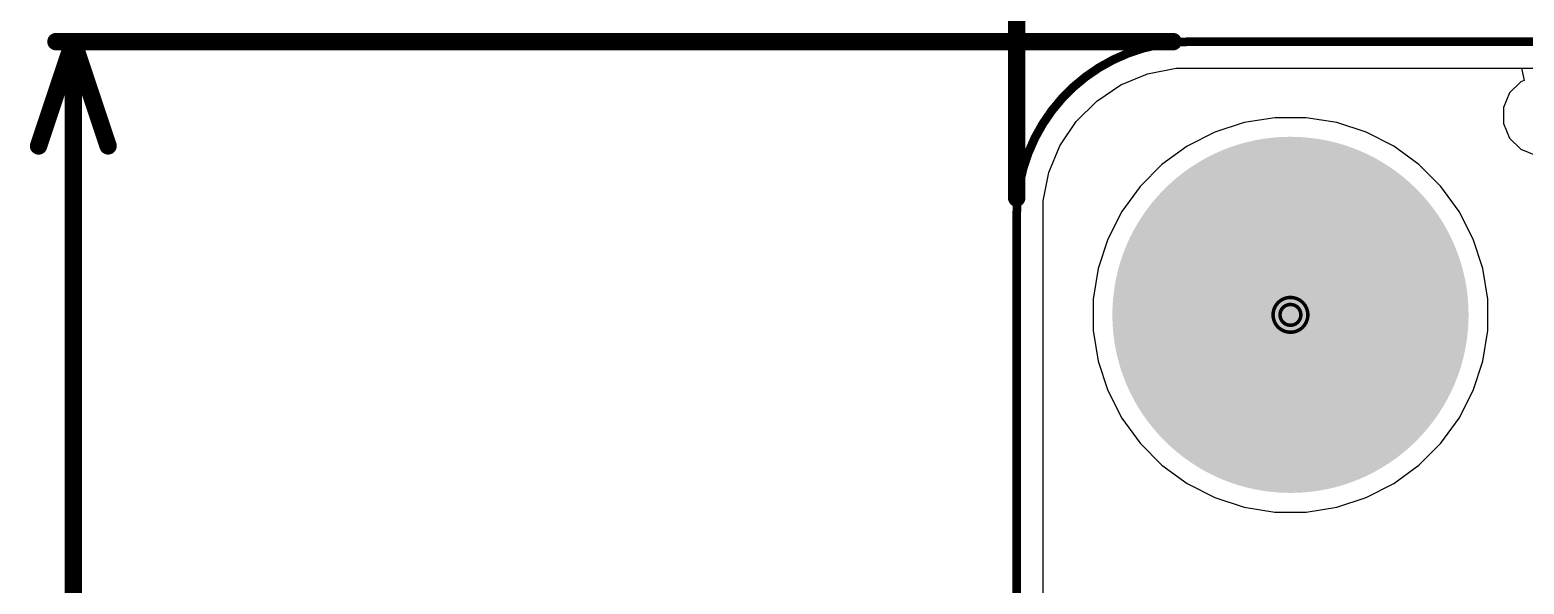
# Model space of a CAD drawing. Header units: inches. Extents: x -18 to 5357, y -8 to 5291.
# Drawn here: x -18.42 to 3.41, y 68.07 to 76.17 of the extents above; entities that cross this region are included whole.
import ezdxf

# ---------------------------------------------------------------- set-up
doc = ezdxf.new("R2010")
doc.units = ezdxf.units.IN
for name, color, linetype in [('Board Outline', 216, 'Continuous'), ('Bottom Layer', 5, 'Continuous'), ('Bottom Solder', 6, 'Continuous'), ('Dimension', 6, 'Continuous'), ('Drill Drawing', 1, 'Continuous'), ('Ground', 16, 'Continuous'), ('Multi-Layer', 9, 'Continuous'), ('Pad Holes', 156, 'Continuous'), ('Power', 76, 'Continuous'), ('Top Layer', 1, 'Continuous'), ('Top Solder', 216, 'Continuous')]:
    doc.layers.add(name, color=color, linetype=linetype)

msp = doc.modelspace()

# ---------------------------------------------------------------- hatches: boundary and pattern name
at = {"layer": 'Bottom Layer'}
h = msp.add_hatch(color=5, dxfattribs=at)
edge = h.paths.add_edge_path()
edge.add_arc((0, 72.008), 2.5, 0, 360)
at = {"layer": 'Bottom Solder'}
h = msp.add_hatch(color=6, dxfattribs=at)
edge = h.paths.add_edge_path()
edge.add_arc((0, 72.008), 2.602, 0, 360)
at = {"layer": 'Ground'}
h = msp.add_hatch(color=16, dxfattribs=at)
edge = h.paths.add_edge_path()
edge.add_arc((0, 72.008), 2.5, 0, 360)
at = {"layer": 'Multi-Layer'}
h = msp.add_hatch(color=9, dxfattribs=at)
edge = h.paths.add_edge_path()
edge.add_arc((0, 72.008), 2.5, 0, 360)
at = {"layer": 'Pad Holes'}
h = msp.add_hatch(color=7, dxfattribs=at)
edge = h.paths.add_edge_path()
edge.add_arc((0, 72.008), 1.55, 0, 360)
at = {"layer": 'Power'}
h = msp.add_hatch(color=76, dxfattribs=at)
edge = h.paths.add_edge_path()
edge.add_arc((0, 72.008), 2.5, 0, 360)
at = {"layer": 'Top Layer'}
h = msp.add_hatch(color=1, dxfattribs=at)
edge = h.paths.add_edge_path()
edge.add_arc((0, 72.008), 2.5, 0, 360)
at = {"layer": 'Top Solder'}
h = msp.add_hatch(color=216, dxfattribs=at)
edge = h.paths.add_edge_path()
edge.add_arc((0, 72.008), 2.602, 0, 360)

# ---------------------------------------------------------------- linework, layer by layer
at = {"layer": 'Board Outline'}
for points in [[(-4, 73.46, 0.127, 0.127, -0.414214), (-1.46, 76, 0.127, 0.127, 0)], [(-1.46, 76, 0.127, 0.127, 0), (43.46, 76, 0.127, 0.127, 0)], [(-4, -1.46, 0.127, 0.127, 0), (-4, 73.46, 0.127, 0.127, 0)]]:
    msp.add_lwpolyline(points, format="xyseb", dxfattribs=at)
for points in [[(-1.492, 76, 0.0635, 0.0635, 1), (-1.428, 76, 0.0635, 0.0635, 1)], [(-1.492, 76, 0.0635, 0.0635, 1), (-1.428, 76, 0.0635, 0.0635, 1)], [(-4.032, 73.46, 0.0635, 0.0635, 1), (-3.968, 73.46, 0.0635, 0.0635, 1)], [(-4.032, 73.46, 0.0635, 0.0635, 1), (-3.968, 73.46, 0.0635, 0.0635, 1)]]:
    msp.add_lwpolyline(points, format="xyseb", close=True, dxfattribs=at)
at = {"layer": 'Bottom Layer'}
for p, q in [((-2.479, 75.367), (-2.087, 75.529)), ((-2.087, 75.529), (-1.672, 75.612)), ((-1.672, 75.612), (43.672, 75.612)), ((-2.831, 75.131), (-2.479, 75.367)), ((-3.131, 74.832), (-2.831, 75.131)), ((-0.227, 74.889), (-0.675, 74.818)), ((0.227, 74.889), (-0.227, 74.889)), ((0.675, 74.818), (0.227, 74.889)), ((-3.367, 74.479), (-3.131, 74.832)), ((-1.106, 74.678), (-1.51, 74.472)), ((-0.675, 74.818), (-1.106, 74.678)), ((1.106, 74.678), (0.675, 74.818)), ((1.51, 74.472), (1.106, 74.678)), ((-3.529, 74.088), (-3.367, 74.479)), ((-1.51, 74.472), (-1.877, 74.205)), ((1.877, 74.205), (1.51, 74.472)), ((-3.611, 73.672), (-3.529, 74.088)), ((-1.877, 74.205), (-2.197, 73.885)), ((2.198, 73.885), (1.877, 74.205)), ((-2.197, 73.885), (-2.464, 73.518)), ((2.464, 73.518), (2.198, 73.885)), ((-3.611, 73.46), (-3.611, 73.672)), ((-3.611, 30.663), (-3.611, 73.46)), ((-2.464, 73.518), (-2.67, 73.114)), ((2.67, 73.114), (2.464, 73.518)), ((-2.67, 73.114), (-2.81, 72.683)), ((2.81, 72.683), (2.67, 73.114)), ((-2.81, 72.683), (-2.881, 72.235)), ((2.881, 72.235), (2.81, 72.683)), ((-2.881, 72.235), (-2.881, 71.781)), ((2.881, 71.781), (2.881, 72.235)), ((-2.881, 71.781), (-2.81, 71.333)), ((2.81, 71.333), (2.881, 71.781)), ((-2.81, 71.333), (-2.67, 70.902)), ((2.67, 70.902), (2.81, 71.333)), ((-2.67, 70.902), (-2.464, 70.498)), ((2.464, 70.498), (2.67, 70.902)), ((-2.464, 70.498), (-2.197, 70.131)), ((2.198, 70.131), (2.464, 70.498)), ((-2.197, 70.131), (-1.877, 69.81)), ((1.877, 69.81), (2.198, 70.131)), ((-1.877, 69.81), (-1.51, 69.544)), ((1.51, 69.544), (1.877, 69.81)), ((-1.51, 69.544), (-1.106, 69.338)), ((1.106, 69.338), (1.51, 69.544)), ((-1.106, 69.338), (-0.675, 69.198)), ((-0.675, 69.198), (-0.227, 69.127)), ((0.227, 69.127), (0.675, 69.198)), ((0.675, 69.198), (1.106, 69.338)), ((-0.227, 69.127), (0.227, 69.127))]:
    msp.add_line(p, q, dxfattribs=at)
at = {"layer": 'Dimension'}
for points in [[(-4, 73.714, 0.254, 0.254, 0), (-4, 87.884, 0.254, 0.254, 0)], [(-18.288, 74.476, 0.254, 0.254, 0), (-17.78, 76, 0.254, 0.254, 0)], [(-18.034, 76, 0.254, 0.254, 0), (-1.714, 76, 0.254, 0.254, 0)], [(-17.78, 76, 0.254, 0.254, 0), (-17.272, 74.476, 0.254, 0.254, 0)], [(-17.78, 40.951, 0.254, 0.254, 0), (-17.78, 76, 0.254, 0.254, 0)]]:
    msp.add_lwpolyline(points, format="xyseb", dxfattribs=at)
for points in [[(-18.098, 76, 0.127, 0.127, 1), (-17.971, 76, 0.127, 0.127, 1)], [(-17.843, 76, 0.127, 0.127, 1), (-17.716, 76, 0.127, 0.127, 1)], [(-17.843, 76, 0.127, 0.127, 1), (-17.716, 76, 0.127, 0.127, 1)], [(-17.843, 76, 0.127, 0.127, 1), (-17.716, 76, 0.127, 0.127, 1)], [(-1.777, 76, 0.127, 0.127, 1), (-1.65, 76, 0.127, 0.127, 1)], [(-18.352, 74.476, 0.127, 0.127, 1), (-18.224, 74.476, 0.127, 0.127, 1)], [(-17.335, 74.476, 0.127, 0.127, 1), (-17.209, 74.476, 0.127, 0.127, 1)], [(-4.063, 73.714, 0.127, 0.127, 1), (-3.936, 73.714, 0.127, 0.127, 1)]]:
    msp.add_lwpolyline(points, format="xyseb", close=True, dxfattribs=at)
at = {"layer": 'Drill Drawing'}
for points in [[(0.254, 72.008, 0.0508, 0.0508, 1), (-0.254, 72.008, 0.0508, 0.0508, 1)], [(-0.267, 72.008, 0.0254, 0.0254, 1), (-0.241, 72.008, 0.0254, 0.0254, 1)], [(0.152, 72.008, 0.0508, 0.0508, 1), (-0.152, 72.008, 0.0508, 0.0508, 1)], [(-0.165, 72.008, 0.0254, 0.0254, 1), (-0.14, 72.008, 0.0254, 0.0254, 1)], [(0.14, 72.008, 0.0254, 0.0254, 1), (0.165, 72.008, 0.0254, 0.0254, 1)], [(0.241, 72.008, 0.0254, 0.0254, 1), (0.267, 72.008, 0.0254, 0.0254, 1)]]:
    msp.add_lwpolyline(points, format="xyseb", close=True, dxfattribs=at)
at = {"layer": 'Ground'}
for p, q in [((-2.479, 75.367), (-2.087, 75.529)), ((-2.087, 75.529), (-1.672, 75.612)), ((-1.672, 75.612), (43.672, 75.612)), ((-2.831, 75.131), (-2.479, 75.367)), ((-3.131, 74.832), (-2.831, 75.131)), ((-0.227, 74.889), (-0.675, 74.818)), ((0.227, 74.889), (-0.227, 74.889)), ((0.675, 74.818), (0.227, 74.889)), ((-3.367, 74.479), (-3.131, 74.832)), ((-1.106, 74.678), (-1.51, 74.472)), ((-0.675, 74.818), (-1.106, 74.678)), ((1.106, 74.678), (0.675, 74.818)), ((1.51, 74.472), (1.106, 74.678)), ((-3.529, 74.088), (-3.367, 74.479)), ((-1.51, 74.472), (-1.877, 74.205)), ((1.877, 74.205), (1.51, 74.472)), ((-3.611, 73.672), (-3.529, 74.088)), ((-1.877, 74.205), (-2.197, 73.885)), ((2.198, 73.885), (1.877, 74.205)), ((-2.197, 73.885), (-2.464, 73.518)), ((2.464, 73.518), (2.198, 73.885)), ((-3.611, 73.46), (-3.611, 73.672)), ((-3.611, 30.663), (-3.611, 73.46)), ((-2.464, 73.518), (-2.67, 73.114)), ((2.67, 73.114), (2.464, 73.518)), ((-2.67, 73.114), (-2.81, 72.683)), ((2.81, 72.683), (2.67, 73.114)), ((-2.81, 72.683), (-2.881, 72.235)), ((2.881, 72.235), (2.81, 72.683)), ((-2.881, 72.235), (-2.881, 71.781)), ((2.881, 71.781), (2.881, 72.235)), ((-2.881, 71.781), (-2.81, 71.333)), ((2.81, 71.333), (2.881, 71.781)), ((-2.81, 71.333), (-2.67, 70.902)), ((2.67, 70.902), (2.81, 71.333)), ((-2.67, 70.902), (-2.464, 70.498)), ((2.464, 70.498), (2.67, 70.902)), ((-2.464, 70.498), (-2.197, 70.131)), ((2.198, 70.131), (2.464, 70.498)), ((-2.197, 70.131), (-1.877, 69.81)), ((1.877, 69.81), (2.198, 70.131)), ((-1.877, 69.81), (-1.51, 69.544)), ((1.51, 69.544), (1.877, 69.81)), ((-1.51, 69.544), (-1.106, 69.338)), ((1.106, 69.338), (1.51, 69.544)), ((-1.106, 69.338), (-0.675, 69.198)), ((-0.675, 69.198), (-0.227, 69.127)), ((0.227, 69.127), (0.675, 69.198)), ((0.675, 69.198), (1.106, 69.338)), ((-0.227, 69.127), (0.227, 69.127))]:
    msp.add_line(p, q, dxfattribs=at)
at = {"layer": 'Power'}
for p, q in [((-2.479, 75.367), (-2.087, 75.529)), ((-2.087, 75.529), (-1.672, 75.612)), ((-1.672, 75.612), (3.377, 75.612)), ((3.377, 75.612), (3.413, 75.434)), ((-2.831, 75.131), (-2.479, 75.367)), ((3.364, 75.414), (3.201, 75.25)), ((3.413, 75.434), (3.364, 75.414)), ((-3.131, 74.832), (-2.831, 75.131)), ((3.201, 75.25), (3.112, 75.037)), ((-0.227, 74.889), (-0.675, 74.818)), ((0.227, 74.889), (-0.227, 74.889)), ((0.675, 74.818), (0.227, 74.889)), ((3.112, 75.037), (3.112, 74.806)), ((-3.367, 74.479), (-3.131, 74.832)), ((-1.106, 74.678), (-1.51, 74.472)), ((-0.675, 74.818), (-1.106, 74.678)), ((1.106, 74.678), (0.675, 74.818)), ((1.51, 74.472), (1.106, 74.678)), ((3.112, 74.806), (3.201, 74.592)), ((-3.529, 74.088), (-3.367, 74.479)), ((-1.51, 74.472), (-1.877, 74.205)), ((1.877, 74.205), (1.51, 74.472)), ((3.201, 74.592), (3.364, 74.429)), ((3.364, 74.429), (3.578, 74.34)), ((-3.611, 73.672), (-3.529, 74.088)), ((-1.877, 74.205), (-2.197, 73.885)), ((2.198, 73.885), (1.877, 74.205)), ((-2.197, 73.885), (-2.464, 73.518)), ((2.464, 73.518), (2.198, 73.885)), ((-3.611, 73.46), (-3.611, 73.672)), ((-3.611, 51.765), (-3.611, 73.46)), ((-2.464, 73.518), (-2.67, 73.114)), ((2.67, 73.114), (2.464, 73.518)), ((-2.67, 73.114), (-2.81, 72.683)), ((2.81, 72.683), (2.67, 73.114)), ((-2.81, 72.683), (-2.881, 72.235)), ((2.881, 72.235), (2.81, 72.683)), ((-2.881, 72.235), (-2.881, 71.781)), ((2.881, 71.781), (2.881, 72.235)), ((-2.881, 71.781), (-2.81, 71.333)), ((2.81, 71.333), (2.881, 71.781)), ((-2.81, 71.333), (-2.67, 70.902)), ((2.67, 70.902), (2.81, 71.333)), ((-2.67, 70.902), (-2.464, 70.498)), ((2.464, 70.498), (2.67, 70.902)), ((-2.464, 70.498), (-2.197, 70.131)), ((2.198, 70.131), (2.464, 70.498)), ((-2.197, 70.131), (-1.877, 69.81)), ((1.877, 69.81), (2.198, 70.131)), ((-1.877, 69.81), (-1.51, 69.544)), ((1.51, 69.544), (1.877, 69.81)), ((-1.51, 69.544), (-1.106, 69.338)), ((1.106, 69.338), (1.51, 69.544)), ((-1.106, 69.338), (-0.675, 69.198)), ((-0.675, 69.198), (-0.227, 69.127)), ((0.227, 69.127), (0.675, 69.198)), ((0.675, 69.198), (1.106, 69.338)), ((-0.227, 69.127), (0.227, 69.127))]:
    msp.add_line(p, q, dxfattribs=at)
at = {"layer": 'Top Layer'}
for p, q in [((-2.479, 75.367), (-2.087, 75.529)), ((-2.087, 75.529), (-1.672, 75.612)), ((-1.672, 75.612), (43.672, 75.612)), ((-2.831, 75.131), (-2.479, 75.367)), ((-3.131, 74.832), (-2.831, 75.131)), ((-0.227, 74.889), (-0.675, 74.818)), ((0.227, 74.889), (-0.227, 74.889)), ((0.675, 74.818), (0.227, 74.889)), ((-3.367, 74.479), (-3.131, 74.832)), ((-1.106, 74.678), (-1.51, 74.472)), ((-0.675, 74.818), (-1.106, 74.678)), ((1.106, 74.678), (0.675, 74.818)), ((1.51, 74.472), (1.106, 74.678)), ((-3.529, 74.088), (-3.367, 74.479)), ((-1.51, 74.472), (-1.877, 74.205)), ((1.877, 74.205), (1.51, 74.472)), ((-3.611, 73.672), (-3.529, 74.088)), ((-1.877, 74.205), (-2.197, 73.885)), ((2.198, 73.885), (1.877, 74.205)), ((-2.197, 73.885), (-2.464, 73.518)), ((2.464, 73.518), (2.198, 73.885)), ((-3.611, 73.46), (-3.611, 73.672)), ((-3.611, 50.206), (-3.611, 73.46)), ((-2.464, 73.518), (-2.67, 73.114)), ((2.67, 73.114), (2.464, 73.518)), ((-2.67, 73.114), (-2.81, 72.683)), ((2.81, 72.683), (2.67, 73.114)), ((-2.81, 72.683), (-2.881, 72.235)), ((2.881, 72.235), (2.81, 72.683)), ((-2.881, 72.235), (-2.881, 71.781)), ((2.881, 71.781), (2.881, 72.235)), ((-2.881, 71.781), (-2.81, 71.333)), ((2.81, 71.333), (2.881, 71.781)), ((-2.81, 71.333), (-2.67, 70.902)), ((2.67, 70.902), (2.81, 71.333)), ((-2.67, 70.902), (-2.464, 70.498)), ((2.464, 70.498), (2.67, 70.902)), ((-2.464, 70.498), (-2.197, 70.131)), ((2.198, 70.131), (2.464, 70.498)), ((-2.197, 70.131), (-1.877, 69.81)), ((1.877, 69.81), (2.198, 70.131)), ((-1.877, 69.81), (-1.51, 69.544)), ((1.51, 69.544), (1.877, 69.81)), ((-1.51, 69.544), (-1.106, 69.338)), ((1.106, 69.338), (1.51, 69.544)), ((-1.106, 69.338), (-0.675, 69.198)), ((-0.675, 69.198), (-0.227, 69.127)), ((0.227, 69.127), (0.675, 69.198)), ((0.675, 69.198), (1.106, 69.338)), ((-0.227, 69.127), (0.227, 69.127))]:
    msp.add_line(p, q, dxfattribs=at)

doc.saveas('drawing.dxf')
